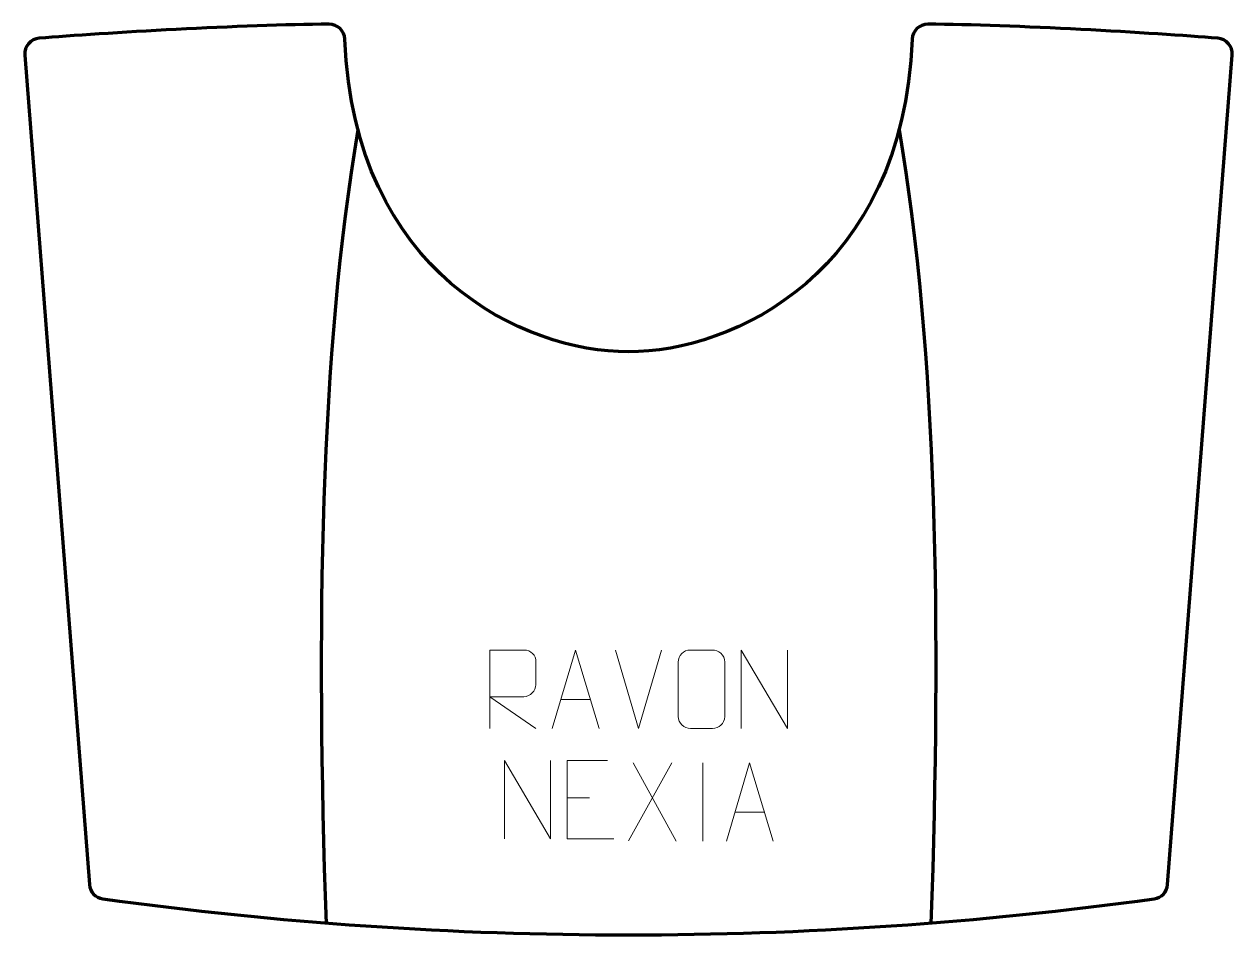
# Model space of a CAD drawing. Header units: millimetres. Extents: x -192 to 192, y -149 to 145.
import ezdxf

# ---------------------------------------------------------------- set-up
doc = ezdxf.new("R2010")
doc.units = ezdxf.units.MM
doc.header["$MEASUREMENT"] = 0
for name, color, linetype in [('layer 1', 7, 'Continuous'), ('layer 2', 7, 'Continuous'), ('layer 3', 7, 'Continuous')]:
    doc.layers.add(name, color=color, linetype=linetype)

msp = doc.modelspace()

# ---------------------------------------------------------------- linework, layer by layer
at = {"layer": 'layer 1', "color": 250, "lineweight": 9}
for points, knots in [([(-44.1267, -79.2598), (-44.1267, -79.2598), (-44.1267, -54.3063), (-44.1267, -54.3063), (-44.1267, -54.3063), (-40.5319, -54.3063), (-36.9364, -54.3063), (-33.3412, -54.3063), (-33.3412, -54.3063), (-31.0159, -54.344), (-29.4586, -55.834), (-29.4627, -58.2004), (-29.4627, -58.2004), (-29.4631, -60.2359), (-29.4631, -63.2953), (-29.4627, -65.3313), (-29.4627, -65.3313), (-29.4692, -67.2068), (-31.2815, -69.1486), (-33.291, -69.1677), (-33.291, -69.1677), (-33.291, -69.1677), (-44.1267, -69.1677), (-44.1267, -69.1677), (-44.1267, -69.1677), (-44.1267, -69.1677), (-29.472, -79.2598), (-29.472, -79.2598)], [0, 0, 0, 0, 0.125, 0.125, 0.125, 0.125, 0.25, 0.25, 0.25, 0.25, 0.375, 0.375, 0.375, 0.375, 0.5, 0.5, 0.5, 0.5, 0.625, 0.625, 0.625, 0.625, 0.75, 0.75, 0.75, 0.75, 1, 1, 1, 1]), ([(-24.2651, -79.2598), (-24.2651, -79.2598), (-16.8941, -54.3063), (-16.8941, -54.3063), (-16.8941, -54.3063), (-16.8941, -54.3063), (-9.3242, -79.2598), (-9.3242, -79.2598)], [0, 0, 0, 0, 0.33333333, 0.33333333, 0.33333333, 0.33333333, 1, 1, 1, 1]), ([(19.7104, -54.3066), (22.0361, -54.3066), (24.3622, -54.3066), (26.6883, -54.3066), (26.6883, -54.3066), (28.6349, -54.271), (30.6263, -55.7626), (30.653, -58.2002), (30.653, -58.2002), (30.6526, -63.9471), (30.6526, -69.6944), (30.653, -75.4421), (30.653, -75.4421), (30.5132, -77.7655), (28.836, -79.2451), (26.6883, -79.2559), (26.6883, -79.2559), (24.3564, -79.2555), (22.0245, -79.2555), (19.693, -79.2559), (19.693, -79.2559), (17.768, -79.3613), (15.7959, -77.4768), (15.8071, -75.4595), (15.8071, -75.4595), (15.8074, -69.6894), (15.8074, -63.9197), (15.8071, -58.1504), (15.8071, -58.1504), (15.8113, -56.0123), (17.558, -54.2931), (19.7104, -54.3066)], [0, 0, 0, 0, 0.11111111, 0.11111111, 0.11111111, 0.11111111, 0.22222222, 0.22222222, 0.22222222, 0.22222222, 0.33333333, 0.33333333, 0.33333333, 0.33333333, 0.44444444, 0.44444444, 0.44444444, 0.44444444, 0.55555556, 0.55555556, 0.55555556, 0.55555556, 0.66666667, 0.66666667, 0.66666667, 0.66666667, 0.77777778, 0.77777778, 0.77777778, 0.77777778, 1, 1, 1, 1]), ([(35.9026, -79.2598), (35.9026, -79.2598), (35.9026, -54.3063), (35.9026, -54.3063), (35.9026, -54.3063), (35.9026, -54.3063), (50.5574, -79.2598), (50.5574, -79.2598), (50.5574, -79.2598), (50.5574, -79.2598), (50.5574, -54.3063), (50.5574, -54.3063)], [0, 0, 0, 0, 0.25, 0.25, 0.25, 0.25, 0.5, 0.5, 0.5, 0.5, 1, 1, 1, 1]), ([(-39.454, -114.398), (-39.454, -114.398), (-39.454, -89.4445), (-39.454, -89.4445), (-39.454, -89.4445), (-39.454, -89.4445), (-24.7992, -114.398), (-24.7992, -114.398), (-24.7992, -114.398), (-24.7992, -114.398), (-24.7992, -89.4445), (-24.7992, -89.4445)], [0, 0, 0, 0, 0.25, 0.25, 0.25, 0.25, 0.5, 0.5, 0.5, 0.5, 1, 1, 1, 1]), ([(-6.6856, -89.4445), (-6.6856, -89.4445), (-19.5595, -89.4445), (-19.5595, -89.4445), (-19.5595, -89.4445), (-19.5595, -89.4445), (-19.5595, -114.3981), (-19.5595, -114.3981), (-19.5595, -114.3981), (-19.5595, -114.3981), (-4.6937, -114.3981), (-4.6937, -114.3981)], [0, 0, 0, 0, 0.25, 0.25, 0.25, 0.25, 0.5, 0.5, 0.5, 0.5, 1, 1, 1, 1]), ([(31.1453, -115.1346), (31.1453, -115.1346), (38.5163, -90.1811), (38.5163, -90.1811), (38.5163, -90.1811), (38.5163, -90.1811), (46.0862, -115.1346), (46.0862, -115.1346)], [0, 0, 0, 0, 0.33333333, 0.33333333, 0.33333333, 0.33333333, 1, 1, 1, 1])]:
    msp.add_open_spline(points, degree=3, knots=knots, dxfattribs=at)
for points in [[(3.2299, -79.2599), (3.2299, -79.2599), (-4.0919, -54.3063), (-4.0919, -54.3063)], [(10.5518, -54.3063), (10.5518, -54.3063), (3.23, -79.2599), (3.23, -79.2599)], [(-21.5425, -70.0104), (-21.5425, -70.0104), (-12.0468, -70.0104), (-12.0468, -70.0104)], [(13.7588, -90.1811), (13.7588, -90.1811), (0.0182, -115.0769), (0.0182, -115.0769)], [(1.4728, -90.1811), (1.4728, -90.1811), (15.2134, -115.1346), (15.2134, -115.1346)], [(23.6158, -90.1708), (23.6158, -90.1708), (23.6158, -115.1449), (23.6158, -115.1449)], [(-19.5595, -101.3242), (-19.5595, -101.3242), (-12.3914, -101.3242), (-12.3914, -101.3242)], [(33.8679, -105.8852), (33.8679, -105.8852), (43.3636, -105.8852), (43.3636, -105.8852)]]:
    msp.add_open_spline(points, degree=3, dxfattribs=at)
at = {"layer": 'layer 2', "color": 12, "lineweight": 200}
msp.add_open_spline([(-171.5743, -128.9752), (-171.5743, -128.9752), (-192.1175, 135.1627), (-192.1175, 135.1627), (-192.1175, 135.1627), (-192.3305, 137.901), (-190.2783, 140.3094), (-187.5408, 140.5337), (-187.5408, 140.5337), (-167.5248, 142.1722), (-122.0658, 144.8612), (-95.2872, 144.9973), (-95.2872, 144.9973), (-92.5941, 145.0108), (-90.3752, 142.8865), (-90.2684, 140.1956), (-90.2684, 140.1956), (-87.2805, 65.6637), (-33.3181, 40.647), (-0.0001, 40.647), (-0.0001, 40.647), (33.3181, 40.647), (87.2805, 65.6637), (90.2684, 140.1954), (90.2684, 140.1954), (90.3752, 142.8851), (92.5951, 145.0105), (95.2867, 144.9973), (95.2867, 144.9973), (122.0657, 144.8612), (167.5266, 142.1721), (187.5421, 140.5336), (187.5421, 140.5336), (190.2791, 140.3086), (192.3305, 137.9006), (192.1175, 135.1626), (192.1175, 135.1626), (192.1175, 135.1626), (171.5743, -128.9752), (171.5743, -128.9752), (171.5743, -128.9752), (171.3898, -131.3472), (169.6251, -133.2191), (167.2679, -133.542), (167.2679, -133.542), (55.7563, -148.8157), (-55.7559, -148.8158), (-167.2679, -133.542), (-167.2679, -133.542), (-169.6254, -133.2191), (-171.3898, -131.3476), (-171.5743, -128.9752)], degree=3, knots=[0, 0, 0, 0, 0.07142857, 0.07142857, 0.07142857, 0.07142857, 0.14285714, 0.14285714, 0.14285714, 0.14285714, 0.21428571, 0.21428571, 0.21428571, 0.21428571, 0.28571429, 0.28571429, 0.28571429, 0.28571429, 0.35714286, 0.35714286, 0.35714286, 0.35714286, 0.42857143, 0.42857143, 0.42857143, 0.42857143, 0.5, 0.5, 0.5, 0.5, 0.57142857, 0.57142857, 0.57142857, 0.57142857, 0.64285714, 0.64285714, 0.64285714, 0.64285714, 0.71428571, 0.71428571, 0.71428571, 0.71428571, 0.78571429, 0.78571429, 0.78571429, 0.78571429, 0.85714286, 0.85714286, 0.85714286, 0.85714286, 1, 1, 1, 1], dxfattribs=at)
at = {"layer": 'layer 3', "color": 142, "lineweight": 200}
for points in [[(-86.1091, 111.3491), (-98.2556, 40.1716), (-99.5044, -47.2654), (-96.2507, -141.4191)], [(86.1091, 111.3491), (98.2556, 40.1716), (99.5044, -47.2654), (96.2507, -141.4191)]]:
    msp.add_open_spline(points, degree=3, dxfattribs=at)

doc.saveas('drawing.dxf')
